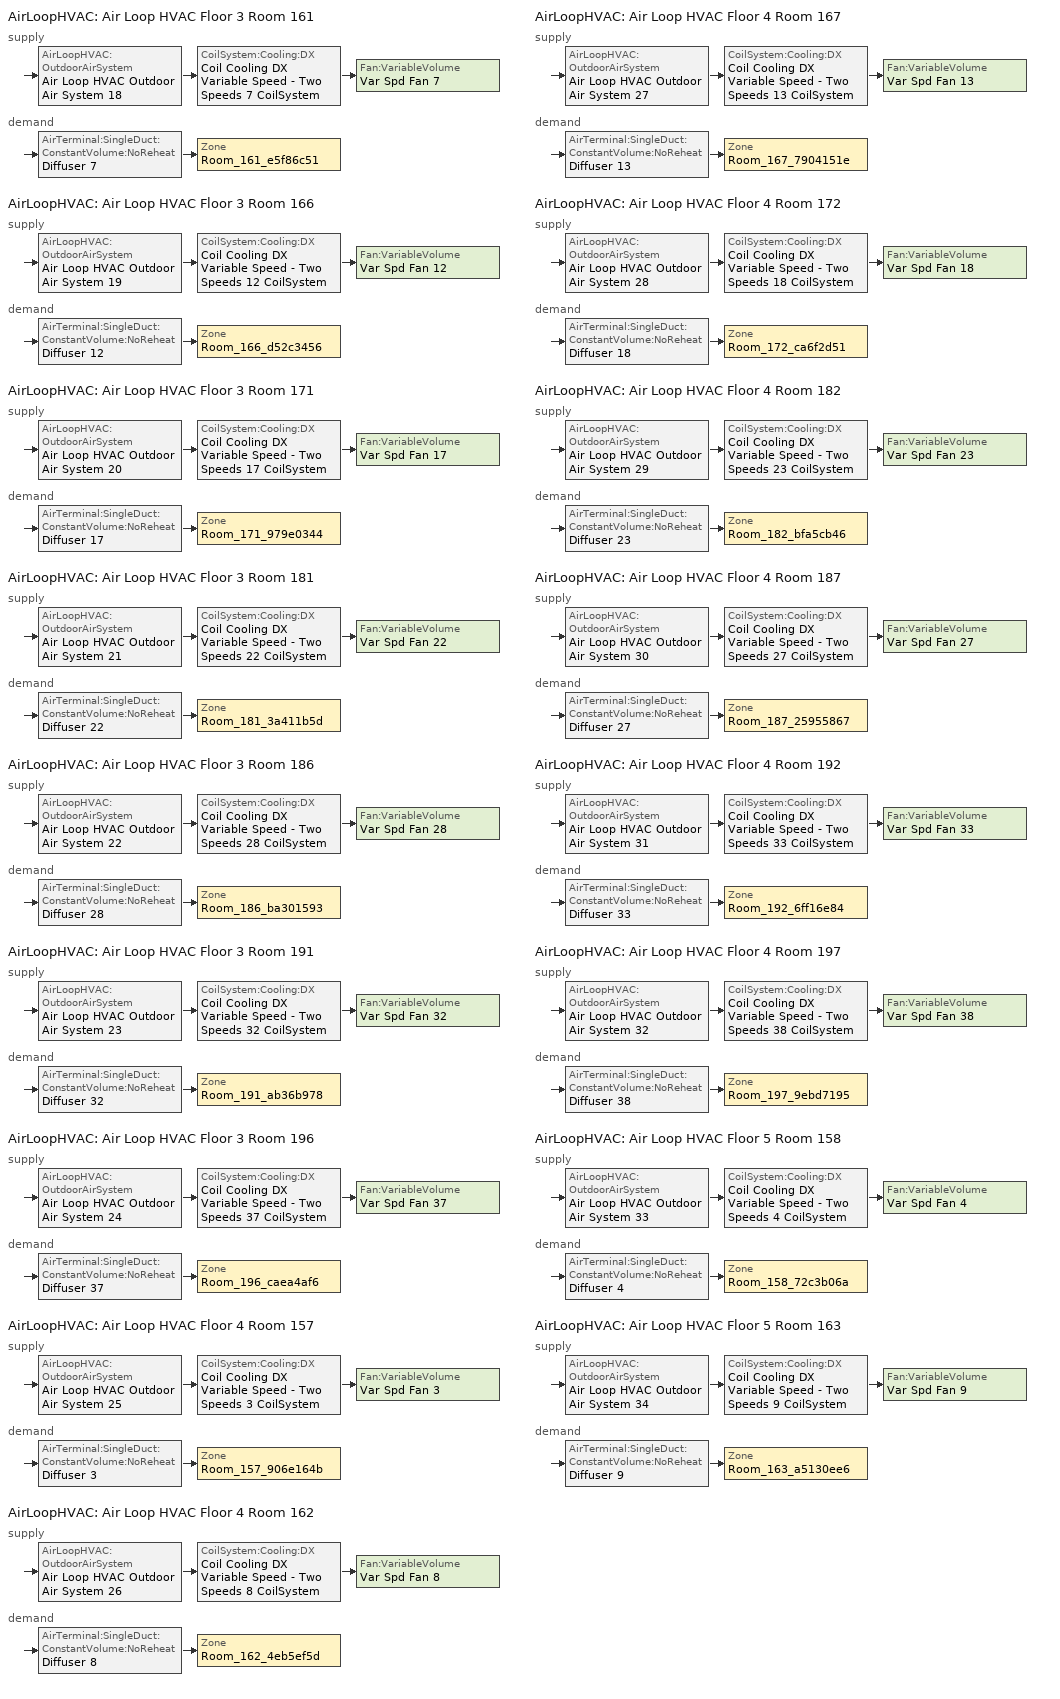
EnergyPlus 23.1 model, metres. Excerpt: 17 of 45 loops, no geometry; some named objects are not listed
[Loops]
AirLoopHVAC 'Air Loop HVAC Floor 3 Room 161'
 supply: AirLoopHVAC:OutdoorAirSystem 'Air Loop HVAC Outdoor Air System 18' > CoilSystem:Cooling:DX 'Coil Cooling DX Variable Speed - Two Speeds 7 CoilSystem' > Fan:VariableVolume 'Var Spd Fan 7'
 demand: AirTerminal:SingleDuct:ConstantVolume:NoReheat 'Diffuser 7' > Zone 'Room_161_e5f86c51'
AirLoopHVAC 'Air Loop HVAC Floor 3 Room 166'
 supply: AirLoopHVAC:OutdoorAirSystem 'Air Loop HVAC Outdoor Air System 19' > CoilSystem:Cooling:DX 'Coil Cooling DX Variable Speed - Two Speeds 12 CoilSystem' > Fan:VariableVolume 'Var Spd Fan 12'
 demand: AirTerminal:SingleDuct:ConstantVolume:NoReheat 'Diffuser 12' > Zone 'Room_166_d52c3456'
AirLoopHVAC 'Air Loop HVAC Floor 3 Room 171'
 supply: AirLoopHVAC:OutdoorAirSystem 'Air Loop HVAC Outdoor Air System 20' > CoilSystem:Cooling:DX 'Coil Cooling DX Variable Speed - Two Speeds 17 CoilSystem' > Fan:VariableVolume 'Var Spd Fan 17'
 demand: AirTerminal:SingleDuct:ConstantVolume:NoReheat 'Diffuser 17' > Zone 'Room_171_979e0344'
AirLoopHVAC 'Air Loop HVAC Floor 3 Room 181'
 supply: AirLoopHVAC:OutdoorAirSystem 'Air Loop HVAC Outdoor Air System 21' > CoilSystem:Cooling:DX 'Coil Cooling DX Variable Speed - Two Speeds 22 CoilSystem' > Fan:VariableVolume 'Var Spd Fan 22'
 demand: AirTerminal:SingleDuct:ConstantVolume:NoReheat 'Diffuser 22' > Zone 'Room_181_3a411b5d'
AirLoopHVAC 'Air Loop HVAC Floor 3 Room 186'
 supply: AirLoopHVAC:OutdoorAirSystem 'Air Loop HVAC Outdoor Air System 22' > CoilSystem:Cooling:DX 'Coil Cooling DX Variable Speed - Two Speeds 28 CoilSystem' > Fan:VariableVolume 'Var Spd Fan 28'
 demand: AirTerminal:SingleDuct:ConstantVolume:NoReheat 'Diffuser 28' > Zone 'Room_186_ba301593'
AirLoopHVAC 'Air Loop HVAC Floor 3 Room 191'
 supply: AirLoopHVAC:OutdoorAirSystem 'Air Loop HVAC Outdoor Air System 23' > CoilSystem:Cooling:DX 'Coil Cooling DX Variable Speed - Two Speeds 32 CoilSystem' > Fan:VariableVolume 'Var Spd Fan 32'
 demand: AirTerminal:SingleDuct:ConstantVolume:NoReheat 'Diffuser 32' > Zone 'Room_191_ab36b978'
AirLoopHVAC 'Air Loop HVAC Floor 3 Room 196'
 supply: AirLoopHVAC:OutdoorAirSystem 'Air Loop HVAC Outdoor Air System 24' > CoilSystem:Cooling:DX 'Coil Cooling DX Variable Speed - Two Speeds 37 CoilSystem' > Fan:VariableVolume 'Var Spd Fan 37'
 demand: AirTerminal:SingleDuct:ConstantVolume:NoReheat 'Diffuser 37' > Zone 'Room_196_caea4af6'
AirLoopHVAC 'Air Loop HVAC Floor 4 Room 157'
 supply: AirLoopHVAC:OutdoorAirSystem 'Air Loop HVAC Outdoor Air System 25' > CoilSystem:Cooling:DX 'Coil Cooling DX Variable Speed - Two Speeds 3 CoilSystem' > Fan:VariableVolume 'Var Spd Fan 3'
 demand: AirTerminal:SingleDuct:ConstantVolume:NoReheat 'Diffuser 3' > Zone 'Room_157_906e164b'
AirLoopHVAC 'Air Loop HVAC Floor 4 Room 162'
 supply: AirLoopHVAC:OutdoorAirSystem 'Air Loop HVAC Outdoor Air System 26' > CoilSystem:Cooling:DX 'Coil Cooling DX Variable Speed - Two Speeds 8 CoilSystem' > Fan:VariableVolume 'Var Spd Fan 8'
 demand: AirTerminal:SingleDuct:ConstantVolume:NoReheat 'Diffuser 8' > Zone 'Room_162_4eb5ef5d'
AirLoopHVAC 'Air Loop HVAC Floor 4 Room 167'
 supply: AirLoopHVAC:OutdoorAirSystem 'Air Loop HVAC Outdoor Air System 27' > CoilSystem:Cooling:DX 'Coil Cooling DX Variable Speed - Two Speeds 13 CoilSystem' > Fan:VariableVolume 'Var Spd Fan 13'
 demand: AirTerminal:SingleDuct:ConstantVolume:NoReheat 'Diffuser 13' > Zone 'Room_167_7904151e'
AirLoopHVAC 'Air Loop HVAC Floor 4 Room 172'
 supply: AirLoopHVAC:OutdoorAirSystem 'Air Loop HVAC Outdoor Air System 28' > CoilSystem:Cooling:DX 'Coil Cooling DX Variable Speed - Two Speeds 18 CoilSystem' > Fan:VariableVolume 'Var Spd Fan 18'
 demand: AirTerminal:SingleDuct:ConstantVolume:NoReheat 'Diffuser 18' > Zone 'Room_172_ca6f2d51'
AirLoopHVAC 'Air Loop HVAC Floor 4 Room 182'
 supply: AirLoopHVAC:OutdoorAirSystem 'Air Loop HVAC Outdoor Air System 29' > CoilSystem:Cooling:DX 'Coil Cooling DX Variable Speed - Two Speeds 23 CoilSystem' > Fan:VariableVolume 'Var Spd Fan 23'
 demand: AirTerminal:SingleDuct:ConstantVolume:NoReheat 'Diffuser 23' > Zone 'Room_182_bfa5cb46'
AirLoopHVAC 'Air Loop HVAC Floor 4 Room 187'
 supply: AirLoopHVAC:OutdoorAirSystem 'Air Loop HVAC Outdoor Air System 30' > CoilSystem:Cooling:DX 'Coil Cooling DX Variable Speed - Two Speeds 27 CoilSystem' > Fan:VariableVolume 'Var Spd Fan 27'
 demand: AirTerminal:SingleDuct:ConstantVolume:NoReheat 'Diffuser 27' > Zone 'Room_187_25955867'
AirLoopHVAC 'Air Loop HVAC Floor 4 Room 192'
 supply: AirLoopHVAC:OutdoorAirSystem 'Air Loop HVAC Outdoor Air System 31' > CoilSystem:Cooling:DX 'Coil Cooling DX Variable Speed - Two Speeds 33 CoilSystem' > Fan:VariableVolume 'Var Spd Fan 33'
 demand: AirTerminal:SingleDuct:ConstantVolume:NoReheat 'Diffuser 33' > Zone 'Room_192_6ff16e84'
AirLoopHVAC 'Air Loop HVAC Floor 4 Room 197'
 supply: AirLoopHVAC:OutdoorAirSystem 'Air Loop HVAC Outdoor Air System 32' > CoilSystem:Cooling:DX 'Coil Cooling DX Variable Speed - Two Speeds 38 CoilSystem' > Fan:VariableVolume 'Var Spd Fan 38'
 demand: AirTerminal:SingleDuct:ConstantVolume:NoReheat 'Diffuser 38' > Zone 'Room_197_9ebd7195'
AirLoopHVAC 'Air Loop HVAC Floor 5 Room 158'
 supply: AirLoopHVAC:OutdoorAirSystem 'Air Loop HVAC Outdoor Air System 33' > CoilSystem:Cooling:DX 'Coil Cooling DX Variable Speed - Two Speeds 4 CoilSystem' > Fan:VariableVolume 'Var Spd Fan 4'
 demand: AirTerminal:SingleDuct:ConstantVolume:NoReheat 'Diffuser 4' > Zone 'Room_158_72c3b06a'
AirLoopHVAC 'Air Loop HVAC Floor 5 Room 163'
 supply: AirLoopHVAC:OutdoorAirSystem 'Air Loop HVAC Outdoor Air System 34' > CoilSystem:Cooling:DX 'Coil Cooling DX Variable Speed - Two Speeds 9 CoilSystem' > Fan:VariableVolume 'Var Spd Fan 9'
 demand: AirTerminal:SingleDuct:ConstantVolume:NoReheat 'Diffuser 9' > Zone 'Room_163_a5130ee6'
[ZoneControl:Thermostat] Temperature Difference Between Cutout And Setpoint {deltaC}=0
Name | Zone or ZoneList | Control Type Schedule | Control 1
Room_157_906e164b Thermostat | Room_157_906e164b | Room_157_906e164b Thermostat Schedule | LargeOffice Building_Setpoint 3
Room_158_72c3b06a Thermostat | Room_158_72c3b06a | Room_158_72c3b06a Thermostat Schedule | LargeOffice Building_Setpoint 4
Room_161_e5f86c51 Thermostat | Room_161_e5f86c51 | Room_161_e5f86c51 Thermostat Schedule | LargeOffice Building_Setpoint 7
Room_162_4eb5ef5d Thermostat | Room_162_4eb5ef5d | Room_162_4eb5ef5d Thermostat Schedule | LargeOffice Building_Setpoint 8
Room_163_a5130ee6 Thermostat | Room_163_a5130ee6 | Room_163_a5130ee6 Thermostat Schedule | LargeOffice Building_Setpoint 9
Room_166_d52c3456 Thermostat | Room_166_d52c3456 | Room_166_d52c3456 Thermostat Schedule | LargeOffice Building_Setpoint 12
Room_167_7904151e Thermostat | Room_167_7904151e | Room_167_7904151e Thermostat Schedule | LargeOffice Building_Setpoint 13
Room_171_979e0344 Thermostat | Room_171_979e0344 | Room_171_979e0344 Thermostat Schedule | LargeOffice Building_Setpoint 17
Room_172_ca6f2d51 Thermostat | Room_172_ca6f2d51 | Room_172_ca6f2d51 Thermostat Schedule | LargeOffice Building_Setpoint 18
Room_181_3a411b5d Thermostat | Room_181_3a411b5d | Room_181_3a411b5d Thermostat Schedule | LargeOffice Building_Setpoint 27
Room_182_bfa5cb46 Thermostat | Room_182_bfa5cb46 | Room_182_bfa5cb46 Thermostat Schedule | LargeOffice Building_Setpoint 28
Room_186_ba301593 Thermostat | Room_186_ba301593 | Room_186_ba301593 Thermostat Schedule | LargeOffice Building_Setpoint 32
Room_187_25955867 Thermostat | Room_187_25955867 | Room_187_25955867 Thermostat Schedule | LargeOffice Building_Setpoint 33
Room_191_ab36b978 Thermostat | Room_191_ab36b978 | Room_191_ab36b978 Thermostat Schedule | LargeOffice Building_Setpoint 37
Room_192_6ff16e84 Thermostat | Room_192_6ff16e84 | Room_192_6ff16e84 Thermostat Schedule | LargeOffice Building_Setpoint 38
Room_196_caea4af6 Thermostat | Room_196_caea4af6 | Room_196_caea4af6 Thermostat Schedule | LargeOffice Building_Setpoint 42
Room_197_9ebd7195 Thermostat | Room_197_9ebd7195 | Room_197_9ebd7195 Thermostat Schedule | LargeOffice Building_Setpoint 43
[ThermostatSetpoint:DualSetpoint] Heating Setpoint Temperature Schedule=NECB-G-Thermostat Setpoint-Heating; Cooling Setpoint Temperature Schedule=NECB-G-Thermostat Setpoint-Cooling
LargeOffice Building_Setpoint 3; LargeOffice Building_Setpoint 4; LargeOffice Building_Setpoint 7; LargeOffice Building_Setpoint 8; LargeOffice Building_Setpoint 9; LargeOffice Building_Setpoint 12; LargeOffice Building_Setpoint 13; LargeOffice Building_Setpoint 17; LargeOffice Building_Setpoint 18; LargeOffice Building_Setpoint 27; LargeOffice Building_Setpoint 28; LargeOffice Building_Setpoint 32; LargeOffice Building_Setpoint 33; LargeOffice Building_Setpoint 37; LargeOffice Building_Setpoint 38; LargeOffice Building_Setpoint 42; LargeOffice Building_Setpoint 43
[ZoneHVAC:Baseboard:Convective:Electric] Availability Schedule=Always On Discrete hvac_library; Heating Design Capacity {W}=Autosize; Efficiency=1
Elec Baseboard Floor 4 Room 157; Elec Baseboard Floor 5 Room 158; Elec Baseboard Floor 3 Room 161; Elec Baseboard Floor 4 Room 162; Elec Baseboard Floor 5 Room 163; Elec Baseboard Floor 3 Room 166; Elec Baseboard Floor 4 Room 167; Elec Baseboard Floor 3 Room 171; Elec Baseboard Floor 4 Room 172; Elec Baseboard Floor 3 Room 181; Elec Baseboard Floor 4 Room 182; Elec Baseboard Floor 3 Room 186; Elec Baseboard Floor 4 Room 187; Elec Baseboard Floor 3 Room 191; Elec Baseboard Floor 4 Room 192; Elec Baseboard Floor 3 Room 196; Elec Baseboard Floor 4 Room 197
[AirTerminal:SingleDuct:ConstantVolume:NoReheat] Availability Schedule=Always On Discrete hvac_library; Maximum Air Flow Rate {m3/s}=AutoSize
Diffuser 3; Diffuser 4; Diffuser 7; Diffuser 8; Diffuser 9; Diffuser 12; Diffuser 13; Diffuser 17; Diffuser 18; Diffuser 22; Diffuser 23; Diffuser 28; Diffuser 27; Diffuser 32; Diffuser 33; Diffuser 37; Diffuser 38
[Zone equipment]
Room_157_906e164b: Elec Baseboard Floor 4 Room 157, Diffuser 3
Room_158_72c3b06a: Elec Baseboard Floor 5 Room 158, Diffuser 4
Room_161_e5f86c51: Elec Baseboard Floor 3 Room 161, Diffuser 7
Room_162_4eb5ef5d: Elec Baseboard Floor 4 Room 162, Diffuser 8
Room_163_a5130ee6: Elec Baseboard Floor 5 Room 163, Diffuser 9
Room_166_d52c3456: Elec Baseboard Floor 3 Room 166, Diffuser 12
Room_167_7904151e: Elec Baseboard Floor 4 Room 167, Diffuser 13
Room_171_979e0344: Elec Baseboard Floor 3 Room 171, Diffuser 17
Room_172_ca6f2d51: Elec Baseboard Floor 4 Room 172, Diffuser 18
Room_181_3a411b5d: Elec Baseboard Floor 3 Room 181, Diffuser 22
Room_182_bfa5cb46: Elec Baseboard Floor 4 Room 182, Diffuser 23
Room_186_ba301593: Elec Baseboard Floor 3 Room 186, Diffuser 28
Room_187_25955867: Elec Baseboard Floor 4 Room 187, Diffuser 27
Room_191_ab36b978: Elec Baseboard Floor 3 Room 191, Diffuser 32
Room_192_6ff16e84: Elec Baseboard Floor 4 Room 192, Diffuser 33
Room_196_caea4af6: Elec Baseboard Floor 3 Room 196, Diffuser 37
Room_197_9ebd7195: Elec Baseboard Floor 4 Room 197, Diffuser 38
[Sizing:Zone] Zone Cooling Design Supply Air Temperature Input Method=SupplyAirTemperature; Zone Cooling Design Supply Air Temperature {C}=14; Zone Cooling Design Supply Air Temperature Difference {deltaC}=11.11; Zone Heating Design Supply Air Temperature Input Method=SupplyAirTemperature; Zone Heating Design Supply Air Temperature {C}=40; Zone Heating Design Supply Air Temperature Difference {deltaC}=11.11; Zone Cooling Design Supply Air Humidity Ratio {kgWater/kgDryAir}=0.0085; Zone Heating Design Supply Air Humidity Ratio {kgWater/kgDryAir}=0.008; Cooling Design Air Flow Method=DesignDay; Cooling Design Air Flow Rate {m3/s}=0; Cooling Minimum Air Flow per Zone Floor Area {m3/s-m2}=0.000762; Cooling Minimum Air Flow {m3/s}=0; Cooling Minimum Air Flow Fraction=0; Heating Design Air Flow Method=DesignDay; Heating Design Air Flow Rate {m3/s}=0; Heating Maximum Air Flow per Zone Floor Area {m3/s-m2}=0.002032; Heating Maximum Air Flow {m3/s}=0.141576; Heating Maximum Air Flow Fraction=0.3; Account for Dedicated Outdoor Air System=No; Zone Load Sizing Method=Sensible Load Only No Latent Load; Zone Latent Cooling Design Supply Air Humidity Ratio Input Method=HumidityRatioDifference; Zone Cooling Design Supply Air Humidity Ratio Difference {kgWater/kgDryAir}=0.005; Zone Latent Heating Design Supply Air Humidity Ratio Input Method=HumidityRatioDifference; Zone Humidification Design Supply Air Humidity Ratio Difference {kgWater/kgDryAir}=0.005
Name | Design Specification Outdoor Air Object
Room_157_906e164b | Room_157_906e164b DSOA Space List
Room_158_72c3b06a | Room_158_72c3b06a DSOA Space List
Room_161_e5f86c51 | Room_161_e5f86c51 DSOA Space List
Room_162_4eb5ef5d | Room_162_4eb5ef5d DSOA Space List
Room_163_a5130ee6 | Room_163_a5130ee6 DSOA Space List
Room_166_d52c3456 | Room_166_d52c3456 DSOA Space List
Room_167_7904151e | Room_167_7904151e DSOA Space List
Room_171_979e0344 | Room_171_979e0344 DSOA Space List
Room_172_ca6f2d51 | Room_172_ca6f2d51 DSOA Space List
Room_181_3a411b5d | Room_181_3a411b5d DSOA Space List
Room_182_bfa5cb46 | Room_182_bfa5cb46 DSOA Space List
Room_186_ba301593 | Room_186_ba301593 DSOA Space List
Room_187_25955867 | Room_187_25955867 DSOA Space List
Room_191_ab36b978 | Room_191_ab36b978 DSOA Space List
Room_192_6ff16e84 | Room_192_6ff16e84 DSOA Space List
Room_196_caea4af6 | Room_196_caea4af6 DSOA Space List
Room_197_9ebd7195 | Room_197_9ebd7195 DSOA Space List
[Controller:MechanicalVentilation] Availability Schedule=Always On Discrete 4; Demand Controlled Ventilation=No; System Outdoor Air Method=ZoneSum; Design Specification Outdoor Air Object Name 1=MidriseApartment Apartment Ventilation
Name | Zone or ZoneList Name 1
Controller Mechanical Ventilation 28 | Room_157_906e164b
Controller Mechanical Ventilation 36 | Room_158_72c3b06a
Controller Mechanical Ventilation 21 | Room_161_e5f86c51
Controller Mechanical Ventilation 29 | Room_162_4eb5ef5d
Controller Mechanical Ventilation 37 | Room_163_a5130ee6
Controller Mechanical Ventilation 22 | Room_166_d52c3456
Controller Mechanical Ventilation 30 | Room_167_7904151e
Controller Mechanical Ventilation 23 | Room_171_979e0344
Controller Mechanical Ventilation 31 | Room_172_ca6f2d51
Controller Mechanical Ventilation 24 | Room_181_3a411b5d
Controller Mechanical Ventilation 32 | Room_182_bfa5cb46
Controller Mechanical Ventilation 25 | Room_186_ba301593
Controller Mechanical Ventilation 33 | Room_187_25955867
Controller Mechanical Ventilation 26 | Room_191_ab36b978
Controller Mechanical Ventilation 34 | Room_192_6ff16e84
Controller Mechanical Ventilation 27 | Room_196_caea4af6
Controller Mechanical Ventilation 35 | Room_197_9ebd7195
[DesignSpecification:OutdoorAir]
MidriseApartment Apartment Ventilation: Outdoor Air Method=Sum; Outdoor Air Flow per Person {m3/s-person}=0.0169901; Outdoor Air Flow per Zone Floor Area {m3/s-m2}=0; Outdoor Air Flow per Zone {m3/s}=0; Outdoor Air Flow Air Changes per Hour {1/hr}=0
[DesignSpecification:OutdoorAir:SpaceList] Space Design Specification Outdoor Air Object Name 1=MidriseApartment Apartment Ventilation
Name | Space Name 1
Room_157_906e164b DSOA Space List | Room_157_906e164b_Space
Room_158_72c3b06a DSOA Space List | Room_158_72c3b06a_Space
Room_161_e5f86c51 DSOA Space List | Room_161_e5f86c51_Space
Room_162_4eb5ef5d DSOA Space List | Room_162_4eb5ef5d_Space
Room_163_a5130ee6 DSOA Space List | Room_163_a5130ee6_Space
Room_166_d52c3456 DSOA Space List | Room_166_d52c3456_Space
Room_167_7904151e DSOA Space List | Room_167_7904151e_Space
Room_171_979e0344 DSOA Space List | Room_171_979e0344_Space
Room_172_ca6f2d51 DSOA Space List | Room_172_ca6f2d51_Space
Room_181_3a411b5d DSOA Space List | Room_181_3a411b5d_Space
Room_182_bfa5cb46 DSOA Space List | Room_182_bfa5cb46_Space
Room_186_ba301593 DSOA Space List | Room_186_ba301593_Space
Room_187_25955867 DSOA Space List | Room_187_25955867_Space
Room_191_ab36b978 DSOA Space List | Room_191_ab36b978_Space
Room_192_6ff16e84 DSOA Space List | Room_192_6ff16e84_Space
Room_196_caea4af6 DSOA Space List | Room_196_caea4af6_Space
Room_197_9ebd7195 DSOA Space List | Room_197_9ebd7195_Space
[AirLoopHVAC] Design Supply Air Flow Rate {m3/s}=AutoSize; Design Return Air Flow Fraction of Supply Air Flow=1
Air Loop HVAC Floor 3 Room 161; Air Loop HVAC Floor 3 Room 166; Air Loop HVAC Floor 3 Room 171; Air Loop HVAC Floor 3 Room 181; Air Loop HVAC Floor 3 Room 186; Air Loop HVAC Floor 3 Room 191; Air Loop HVAC Floor 3 Room 196; Air Loop HVAC Floor 4 Room 157; Air Loop HVAC Floor 4 Room 162; Air Loop HVAC Floor 4 Room 167; Air Loop HVAC Floor 4 Room 172; Air Loop HVAC Floor 4 Room 182; Air Loop HVAC Floor 4 Room 187; Air Loop HVAC Floor 4 Room 192; Air Loop HVAC Floor 4 Room 197; Air Loop HVAC Floor 5 Room 158; Air Loop HVAC Floor 5 Room 163
[Sizing:System] Type of Load to Size On=Sensible; Design Outdoor Air Flow Rate {m3/s}=Autosize; Central Heating Maximum System Air Flow Ratio=0.3; Preheat Design Temperature {C}=7; Preheat Design Humidity Ratio {kgWater/kgDryAir}=0.008; Precool Design Temperature {C}=12.8; Precool Design Humidity Ratio {kgWater/kgDryAir}=0.008; Central Cooling Design Supply Air Temperature {C}=12.8; Central Heating Design Supply Air Temperature {C}=16.7; Type of Zone Sum to Use=NonCoincident; 100% Outdoor Air in Cooling=Yes; 100% Outdoor Air in Heating=Yes; Central Cooling Design Supply Air Humidity Ratio {kgWater/kgDryAir}=0.0085; Central Heating Design Supply Air Humidity Ratio {kgWater/kgDryAir}=0.008; Cooling Supply Air Flow Rate Method=DesignDay; Cooling Supply Air Flow Rate {m3/s}=0; Cooling Supply Air Flow Rate Per Floor Area {m3/s-m2}=0.00996765; Cooling Fraction of Autosized Cooling Supply Air Flow Rate=1; Cooling Supply Air Flow Rate Per Unit Cooling Capacity {m3/s-W}=3.94755e-05; Heating Supply Air Flow Rate Method=DesignDay; Heating Supply Air Flow Rate {m3/s}=0; Heating Supply Air Flow Rate Per Floor Area {m3/s-m2}=0.00996765; Heating Fraction of Autosized Heating Supply Air Flow Rate=1; Heating Fraction of Autosized Cooling Supply Air Flow Rate=1; Heating Supply Air Flow Rate Per Unit Heating Capacity {m3/s-W}=3.15882e-05; System Outdoor Air Method=ZoneSum; Zone Maximum Outdoor Air Fraction=1; Cooling Design Capacity Method=CoolingDesignCapacity; Cooling Design Capacity {W}=Autosize; Cooling Design Capacity Per Floor Area {W/m2}=234.7; Fraction of Autosized Cooling Design Capacity=1; Heating Design Capacity Method=HeatingDesignCapacity; Heating Design Capacity {W}=Autosize; Heating Design Capacity Per Floor Area {W/m2}=157; Fraction of Autosized Heating Design Capacity=1; Central Cooling Capacity Control Method=OnOff; Occupant Diversity=Autosize
Air Loop HVAC Floor 3 Room 161; Air Loop HVAC Floor 3 Room 166; Air Loop HVAC Floor 3 Room 171; Air Loop HVAC Floor 3 Room 181; Air Loop HVAC Floor 3 Room 186; Air Loop HVAC Floor 3 Room 191; Air Loop HVAC Floor 3 Room 196; Air Loop HVAC Floor 4 Room 157; Air Loop HVAC Floor 4 Room 162; Air Loop HVAC Floor 4 Room 167; Air Loop HVAC Floor 4 Room 172; Air Loop HVAC Floor 4 Room 182; Air Loop HVAC Floor 4 Room 187; Air Loop HVAC Floor 4 Room 192; Air Loop HVAC Floor 4 Room 197; Air Loop HVAC Floor 5 Room 158; Air Loop HVAC Floor 5 Room 163
[Controller:OutdoorAir] Minimum Outdoor Air Flow Rate {m3/s}=0; Maximum Outdoor Air Flow Rate {m3/s}=Autosize; Economizer Control Type=NoEconomizer; Economizer Control Action Type=ModulateFlow; Economizer Maximum Limit Dry-Bulb Temperature {C}=28; Economizer Maximum Limit Enthalpy {J/kg}=64000; Economizer Minimum Limit Dry-Bulb Temperature {C}=-100; Lockout Type=NoLockout; Minimum Limit Type=FixedMinimum; High Humidity Control=No; Control High Indoor Humidity Based on Outdoor Humidity Ratio=Yes; Heat Recovery Bypass Control Type=BypassWhenWithinEconomizerLimits
Name | Minimum Outdoor Air Schedule | Mechanical Ventilation Controller
Controller Outdoor Air 19 | VAV with Reheat Occ Sch 14 | Controller Mechanical Ventilation 21
Controller Outdoor Air 20 | VAV with Reheat Occ Sch 15 | Controller Mechanical Ventilation 22
Controller Outdoor Air 21 | VAV with Reheat Occ Sch 16 | Controller Mechanical Ventilation 23
Controller Outdoor Air 22 | VAV with Reheat Occ Sch 17 | Controller Mechanical Ventilation 24
Controller Outdoor Air 23 | VAV with Reheat Occ Sch 18 | Controller Mechanical Ventilation 25
Controller Outdoor Air 24 | VAV with Reheat Occ Sch 19 | Controller Mechanical Ventilation 26
Controller Outdoor Air 25 | VAV with Reheat Occ Sch 20 | Controller Mechanical Ventilation 27
Controller Outdoor Air 26 | VAV with Reheat Occ Sch 21 | Controller Mechanical Ventilation 28
Controller Outdoor Air 27 | VAV with Reheat Occ Sch 22 | Controller Mechanical Ventilation 29
Controller Outdoor Air 28 | VAV with Reheat Occ Sch 23 | Controller Mechanical Ventilation 30
Controller Outdoor Air 29 | VAV with Reheat Occ Sch 24 | Controller Mechanical Ventilation 31
Controller Outdoor Air 30 | VAV with Reheat Occ Sch 25 | Controller Mechanical Ventilation 32
Controller Outdoor Air 31 | VAV with Reheat Occ Sch 26 | Controller Mechanical Ventilation 33
Controller Outdoor Air 32 | VAV with Reheat Occ Sch 27 | Controller Mechanical Ventilation 34
Controller Outdoor Air 33 | VAV with Reheat Occ Sch 28 | Controller Mechanical Ventilation 35
Controller Outdoor Air 34 | VAV with Reheat Occ Sch 29 | Controller Mechanical Ventilation 36
Controller Outdoor Air 35 | VAV with Reheat Occ Sch 30 | Controller Mechanical Ventilation 37
[SetpointManager:MixedAir] Control Variable=Temperature
Node 540 OS Default SPM; Node 107 OS Default SPM; Node 543 OS Default SPM; Node 234 OS Default SPM; Node 546 OS Default SPM; Node 274 OS Default SPM; Node 549 OS Default SPM; Node 314 OS Default SPM; Node 552 OS Default SPM; Node 362 OS Default SPM; Node 555 OS Default SPM; Node 394 OS Default SPM; Node 558 OS Default SPM; Node 434 OS Default SPM; Node 561 OS Default SPM; Node 75 OS Default SPM; Node 564 OS Default SPM; Node 115 OS Default SPM; Node 567 OS Default SPM; Node 242 OS Default SPM; Node 570 OS Default SPM; Node 282 OS Default SPM; Node 573 OS Default SPM; Node 322 OS Default SPM; Node 576 OS Default SPM; Node 354 OS Default SPM; Node 579 OS Default SPM; Node 402 OS Default SPM; Node 582 OS Default SPM; Node 442 OS Default SPM; Node 585 OS Default SPM; Node 83 OS Default SPM; Node 588 OS Default SPM; Node 123 OS Default SPM
[CoilSystem:Cooling:DX]
Name | Cooling Coil
Coil Cooling DX Variable Speed - Two Speeds 7 CoilSystem | Coil Cooling DX Variable Speed - Two Speeds 7
Coil Cooling DX Variable Speed - Two Speeds 12 CoilSystem | Coil Cooling DX Variable Speed - Two Speeds 12
Coil Cooling DX Variable Speed - Two Speeds 17 CoilSystem | Coil Cooling DX Variable Speed - Two Speeds 17
Coil Cooling DX Variable Speed - Two Speeds 22 CoilSystem | Coil Cooling DX Variable Speed - Two Speeds 22
Coil Cooling DX Variable Speed - Two Speeds 28 CoilSystem | Coil Cooling DX Variable Speed - Two Speeds 28
Coil Cooling DX Variable Speed - Two Speeds 32 CoilSystem | Coil Cooling DX Variable Speed - Two Speeds 32
Coil Cooling DX Variable Speed - Two Speeds 37 CoilSystem | Coil Cooling DX Variable Speed - Two Speeds 37
Coil Cooling DX Variable Speed - Two Speeds 3 CoilSystem | Coil Cooling DX Variable Speed - Two Speeds 3
Coil Cooling DX Variable Speed - Two Speeds 8 CoilSystem | Coil Cooling DX Variable Speed - Two Speeds 8
Coil Cooling DX Variable Speed - Two Speeds 13 CoilSystem | Coil Cooling DX Variable Speed - Two Speeds 13
Coil Cooling DX Variable Speed - Two Speeds 18 CoilSystem | Coil Cooling DX Variable Speed - Two Speeds 18
Coil Cooling DX Variable Speed - Two Speeds 23 CoilSystem | Coil Cooling DX Variable Speed - Two Speeds 23
Coil Cooling DX Variable Speed - Two Speeds 27 CoilSystem | Coil Cooling DX Variable Speed - Two Speeds 27
Coil Cooling DX Variable Speed - Two Speeds 33 CoilSystem | Coil Cooling DX Variable Speed - Two Speeds 33
Coil Cooling DX Variable Speed - Two Speeds 38 CoilSystem | Coil Cooling DX Variable Speed - Two Speeds 38
Coil Cooling DX Variable Speed - Two Speeds 4 CoilSystem | Coil Cooling DX Variable Speed - Two Speeds 4
Coil Cooling DX Variable Speed - Two Speeds 9 CoilSystem | Coil Cooling DX Variable Speed - Two Speeds 9
[Coil:Cooling:DX:VariableSpeed] Number of Speeds=2; Nominal Speed Level=2; Gross Rated Total Cooling Capacity At Selected Nominal Speed Level {W}=AutoSize; Rated Air Flow Rate At Selected Nominal Speed Level {m3/s}=AutoSize; Nominal Time for Condensate to Begin Leaving the Coil {s}=0; Initial Moisture Evaporation Rate Divided by Steady-State AC Latent Capacity=0; Energy Part Load Fraction Curve=Coil Cooling DX Variable Speed - Two Speeds EIRfPLR; Condenser Type=AirCooled; Evaporative Condenser Pump Rated Power Consumption {W}=0; Crankcase Heater Capacity {W}=0; Maximum Outdoor Dry-Bulb Temperature for Crankcase Heater Operation {C}=10; Minimum Outdoor Dry-Bulb Temperature for Compressor Operation {C}=-25; Basin Heater Capacity {W/K}=0; Basin Heater Setpoint Temperature {C}=2; Speed Reference Unit Gross Rated Total Cooling Capacity 1 {W}=8914.19; Speed Reference Unit Gross Rated Sensible Heat Ratio 1=0.79; Speed Reference Unit Gross Rated Cooling COP 1 {W/W}=3.98049; Speed Reference Unit Rated Air Flow Rate 1 {m3/s}=0.944; Speed Total Cooling Capacity Function of Temperature Curve Name 1=Coil Cooling DX Variable Speed - Two Speeds Half Speed capFT; Speed Total Cooling Capacity Function of Air Flow Fraction Curve Name 1=Coil Cooling DX Variable Speed - Two Speeds Half Speed capFlow; Speed Energy Input Ratio Function of Temperature Curve Name 1=Coil Cooling DX Variable Speed - Two Speeds Half Speed EIRFT; Speed Energy Input Ratio Function of Air Flow Fraction Curve Name 1=Coil Cooling DX Variable Speed - Two Speeds Half Speed EIRFlow; Speed Reference Unit Gross Rated Total Cooling Capacity 2 {W}=16456.9; Speed Reference Unit Gross Rated Sensible Heat Ratio 2=0.73; Speed Reference Unit Gross Rated Cooling COP 2 {W/W}=4.08; Speed Reference Unit Rated Air Flow Rate 2 {m3/s}=1.888; Speed Total Cooling Capacity Function of Temperature Curve Name 2=Coil Cooling DX Variable Speed - Two Speeds Full Speed capFT; Speed Total Cooling Capacity Function of Air Flow Fraction Curve Name 2=Coil Cooling DX Variable Speed - Two Speeds Full Speed capFlow; Speed Energy Input Ratio Function of Temperature Curve Name 2=Coil Cooling DX Variable Speed - Two Speeds Full Speed EIRFT; Speed Energy Input Ratio Function of Air Flow Fraction Curve Name 2=Coil Cooling DX Variable Speed - Two Speeds Full Speed EIRFlow
Coil Cooling DX Variable Speed - Two Speeds 7; Coil Cooling DX Variable Speed - Two Speeds 12; Coil Cooling DX Variable Speed - Two Speeds 17; Coil Cooling DX Variable Speed - Two Speeds 22; Coil Cooling DX Variable Speed - Two Speeds 28; Coil Cooling DX Variable Speed - Two Speeds 32; Coil Cooling DX Variable Speed - Two Speeds 37; Coil Cooling DX Variable Speed - Two Speeds 3; Coil Cooling DX Variable Speed - Two Speeds 8; Coil Cooling DX Variable Speed - Two Speeds 13; Coil Cooling DX Variable Speed - Two Speeds 18; Coil Cooling DX Variable Speed - Two Speeds 23; Coil Cooling DX Variable Speed - Two Speeds 27; Coil Cooling DX Variable Speed - Two Speeds 33; Coil Cooling DX Variable Speed - Two Speeds 38; Coil Cooling DX Variable Speed - Two Speeds 4; Coil Cooling DX Variable Speed - Two Speeds 9
[Fan:VariableVolume] Fan Total Efficiency=0.6045; Pressure Rise {Pa}=1; Maximum Flow Rate {m3/s}=AutoSize; Fan Power Minimum Flow Rate Input Method=FixedFlowRate; Fan Power Minimum Flow Fraction=0; Fan Power Minimum Air Flow Rate {m3/s}=0; Motor Efficiency=0.93; Motor In Airstream Fraction=1; Fan Power Coefficient 1=0.0407599; Fan Power Coefficient 2=0.088045; Fan Power Coefficient 3=-0.0729261; Fan Power Coefficient 4=0.94374; Fan Power Coefficient 5=0
Name | Availability Schedule
Var Spd Fan 7 | Always On Discrete 7
Var Spd Fan 12 | Always On Discrete 12
Var Spd Fan 17 | Always On Discrete 17
Var Spd Fan 22 | Always On Discrete 22
Var Spd Fan 28 | Always On Discrete 28
Var Spd Fan 32 | Always On Discrete 32
Var Spd Fan 37 | Always On Discrete 37
Var Spd Fan 3 | Always On Discrete 3
Var Spd Fan 8 | Always On Discrete 8
Var Spd Fan 13 | Always On Discrete 13
Var Spd Fan 18 | Always On Discrete 18
Var Spd Fan 23 | Always On Discrete 23
Var Spd Fan 27 | Always On Discrete 27
Var Spd Fan 33 | Always On Discrete 33
Var Spd Fan 38 | Always On Discrete 38
Var Spd Fan 4 | Always On Discrete 4
Var Spd Fan 9 | Always On Discrete 9
[SetpointManager:SingleZone:Cooling] Control Variable=Temperature; Minimum Supply Air Temperature {C}=-99; Maximum Supply Air Temperature {C}=99; Control Zone=Room_155_0ae0dd08
Setpoint Manager Single Zone Cooling 7; Setpoint Manager Single Zone Cooling 12; Setpoint Manager Single Zone Cooling 17; Setpoint Manager Single Zone Cooling 22; Setpoint Manager Single Zone Cooling 28; Setpoint Manager Single Zone Cooling 32; Setpoint Manager Single Zone Cooling 37; Setpoint Manager Single Zone Cooling 3; Setpoint Manager Single Zone Cooling 8; Setpoint Manager Single Zone Cooling 13; Setpoint Manager Single Zone Cooling 18; Setpoint Manager Single Zone Cooling 23; Setpoint Manager Single Zone Cooling 27; Setpoint Manager Single Zone Cooling 33; Setpoint Manager Single Zone Cooling 38; Setpoint Manager Single Zone Cooling 4; Setpoint Manager Single Zone Cooling 9
[Schedule:Day:Interval]
NECB-G-Thermostat Setpoint-Heating Default 2: No, 01:00, 18, 07:00, 18, 09:00, 21, 17:00, 21, 22:00, 21, 24:00, 18
NECB-G-Thermostat Setpoint-Heating Default: No, 01:00, 19, 07:00, 19, 09:00, 21, 17:00, 20, 22:00, 21, 24:00, 19
NECB-G-Thermostat Setpoint-Cooling Default: No, 08:00, 26, 17:00, 25, 24:00, 24
VAV with Reheat Occ Sch Default 14; VAV with Reheat Occ Sch Default 15; VAV with Reheat Occ Sch Default 16; VAV with Reheat Occ Sch Default 17; VAV with Reheat Occ Sch Default 18; VAV with Reheat Occ Sch Default 19; VAV with Reheat Occ Sch Default 20; VAV with Reheat Occ Sch Default 21; VAV with Reheat Occ Sch Default 22; VAV with Reheat Occ Sch Default 23; VAV with Reheat Occ Sch Default 24; VAV with Reheat Occ Sch Default 25; VAV with Reheat Occ Sch Default 26; VAV with Reheat Occ Sch Default 27; VAV with Reheat Occ Sch Default 28; VAV with Reheat Occ Sch Default 29; VAV with Reheat Occ Sch Default 30; VAV with Reheat Occ Sch Summer Design Day 14; VAV with Reheat Occ Sch Summer Design Day 15; VAV with Reheat Occ Sch Summer Design Day 16; VAV with Reheat Occ Sch Summer Design Day 17; VAV with Reheat Occ Sch Summer Design Day 18; VAV with Reheat Occ Sch Summer Design Day 19; VAV with Reheat Occ Sch Summer Design Day 20; VAV with Reheat Occ Sch Summer Design Day 21; VAV with Reheat Occ Sch Summer Design Day 22; VAV with Reheat Occ Sch Summer Design Day 23; VAV with Reheat Occ Sch Summer Design Day 24; VAV with Reheat Occ Sch Summer Design Day 25; VAV with Reheat Occ Sch Summer Design Day 26; VAV with Reheat Occ Sch Summer Design Day 27; VAV with Reheat Occ Sch Summer Design Day 28; VAV with Reheat Occ Sch Summer Design Day 29; VAV with Reheat Occ Sch Summer Design Day 30; VAV with Reheat Occ Sch Winter Design Day 14; VAV with Reheat Occ Sch Winter Design Day 15; VAV with Reheat Occ Sch Winter Design Day 16; VAV with Reheat Occ Sch Winter Design Day 17; VAV with Reheat Occ Sch Winter Design Day 18; VAV with Reheat Occ Sch Winter Design Day 19; VAV with Reheat Occ Sch Winter Design Day 20; VAV with Reheat Occ Sch Winter Design Day 21; VAV with Reheat Occ Sch Winter Design Day 22; VAV with Reheat Occ Sch Winter Design Day 23; VAV with Reheat Occ Sch Winter Design Day 24; VAV with Reheat Occ Sch Winter Design Day 25; VAV with Reheat Occ Sch Winter Design Day 26; VAV with Reheat Occ Sch Winter Design Day 27; VAV with Reheat Occ Sch Winter Design Day 28; VAV with Reheat Occ Sch Winter Design Day 29; VAV with Reheat Occ Sch Winter Design Day 30: No, 24:00, 1
VAV with Reheat Occ Sch Friday 14; VAV with Reheat Occ Sch Friday 15; VAV with Reheat Occ Sch Friday 16; VAV with Reheat Occ Sch Friday 17; VAV with Reheat Occ Sch Friday 18; VAV with Reheat Occ Sch Friday 19; VAV with Reheat Occ Sch Friday 20; VAV with Reheat Occ Sch Friday 21; VAV with Reheat Occ Sch Friday 22; VAV with Reheat Occ Sch Friday 23; VAV with Reheat Occ Sch Friday 24; VAV with Reheat Occ Sch Friday 25; VAV with Reheat Occ Sch Friday 26; VAV with Reheat Occ Sch Friday 27; VAV with Reheat Occ Sch Friday 28; VAV with Reheat Occ Sch Friday 29; VAV with Reheat Occ Sch Friday 30; VAV with Reheat Occ Sch Monday 14; VAV with Reheat Occ Sch Monday 15; VAV with Reheat Occ Sch Monday 16; VAV with Reheat Occ Sch Monday 17; VAV with Reheat Occ Sch Monday 18; VAV with Reheat Occ Sch Monday 19; VAV with Reheat Occ Sch Monday 20; VAV with Reheat Occ Sch Monday 21; VAV with Reheat Occ Sch Monday 22; VAV with Reheat Occ Sch Monday 23; VAV with Reheat Occ Sch Monday 24; VAV with Reheat Occ Sch Monday 25; VAV with Reheat Occ Sch Monday 26; VAV with Reheat Occ Sch Monday 27; VAV with Reheat Occ Sch Monday 28; VAV with Reheat Occ Sch Monday 29; VAV with Reheat Occ Sch Monday 30; VAV with Reheat Occ Sch Thursday 14; VAV with Reheat Occ Sch Thursday 15; VAV with Reheat Occ Sch Thursday 16; VAV with Reheat Occ Sch Thursday 17; VAV with Reheat Occ Sch Thursday 18; VAV with Reheat Occ Sch Thursday 19; VAV with Reheat Occ Sch Thursday 20; VAV with Reheat Occ Sch Thursday 21; VAV with Reheat Occ Sch Thursday 22; VAV with Reheat Occ Sch Thursday 23; VAV with Reheat Occ Sch Thursday 24; VAV with Reheat Occ Sch Thursday 25; VAV with Reheat Occ Sch Thursday 26; VAV with Reheat Occ Sch Thursday 27; VAV with Reheat Occ Sch Thursday 28; VAV with Reheat Occ Sch Thursday 29; VAV with Reheat Occ Sch Thursday 30; VAV with Reheat Occ Sch Tuesday 14; VAV with Reheat Occ Sch Tuesday 15; VAV with Reheat Occ Sch Tuesday 16; VAV with Reheat Occ Sch Tuesday 17; VAV with Reheat Occ Sch Tuesday 18; VAV with Reheat Occ Sch Tuesday 19; VAV with Reheat Occ Sch Tuesday 20; VAV with Reheat Occ Sch Tuesday 21; VAV with Reheat Occ Sch Tuesday 22; VAV with Reheat Occ Sch Tuesday 23; VAV with Reheat Occ Sch Tuesday 24; VAV with Reheat Occ Sch Tuesday 25; VAV with Reheat Occ Sch Tuesday 26; VAV with Reheat Occ Sch Tuesday 27; VAV with Reheat Occ Sch Tuesday 28; VAV with Reheat Occ Sch Tuesday 29; VAV with Reheat Occ Sch Tuesday 30; VAV with Reheat Occ Sch Wednesday 14; VAV with Reheat Occ Sch Wednesday 15; VAV with Reheat Occ Sch Wednesday 16; VAV with Reheat Occ Sch Wednesday 17; VAV with Reheat Occ Sch Wednesday 18; VAV with Reheat Occ Sch Wednesday 19; VAV with Reheat Occ Sch Wednesday 20; VAV with Reheat Occ Sch Wednesday 21; VAV with Reheat Occ Sch Wednesday 22; VAV with Reheat Occ Sch Wednesday 23; VAV with Reheat Occ Sch Wednesday 24; VAV with Reheat Occ Sch Wednesday 25; VAV with Reheat Occ Sch Wednesday 26; VAV with Reheat Occ Sch Wednesday 27; VAV with Reheat Occ Sch Wednesday 28; VAV with Reheat Occ Sch Wednesday 29; VAV with Reheat Occ Sch Wednesday 30: No, 08:00, 0, 19:00, 1, 24:00, 0
VAV with Reheat Occ Sch Saturday 14; VAV with Reheat Occ Sch Saturday 15; VAV with Reheat Occ Sch Saturday 16; VAV with Reheat Occ Sch Saturday 17; VAV with Reheat Occ Sch Saturday 18; VAV with Reheat Occ Sch Saturday 19; VAV with Reheat Occ Sch Saturday 20; VAV with Reheat Occ Sch Saturday 21; VAV with Reheat Occ Sch Saturday 22; VAV with Reheat Occ Sch Saturday 23; VAV with Reheat Occ Sch Saturday 24; VAV with Reheat Occ Sch Saturday 25; VAV with Reheat Occ Sch Saturday 26; VAV with Reheat Occ Sch Saturday 27; VAV with Reheat Occ Sch Saturday 28; VAV with Reheat Occ Sch Saturday 29; VAV with Reheat Occ Sch Saturday 30; VAV with Reheat Occ Sch Sunday 14; VAV with Reheat Occ Sch Sunday 15; VAV with Reheat Occ Sch Sunday 16; VAV with Reheat Occ Sch Sunday 17; VAV with Reheat Occ Sch Sunday 18; VAV with Reheat Occ Sch Sunday 19; VAV with Reheat Occ Sch Sunday 20; VAV with Reheat Occ Sch Sunday 21; VAV with Reheat Occ Sch Sunday 22; VAV with Reheat Occ Sch Sunday 23; VAV with Reheat Occ Sch Sunday 24; VAV with Reheat Occ Sch Sunday 25; VAV with Reheat Occ Sch Sunday 26; VAV with Reheat Occ Sch Sunday 27; VAV with Reheat Occ Sch Sunday 28; VAV with Reheat Occ Sch Sunday 29; VAV with Reheat Occ Sch Sunday 30: No, 24:00, 0
[Schedule:Week:Daily]
NECB-G-Thermostat Setpoint-Heating Week Rule - Jan1-Dec31: NECB-G-Thermostat Setpoint-Heating Default 2, NECB-G-Thermostat Setpoint-Heating Default, NECB-G-Thermostat Setpoint-Heating Default, NECB-G-Thermostat Setpoint-Heating Default, NECB-G-Thermostat Setpoint-Heating Default, NECB-G-Thermostat Setpoint-Heating Default, NECB-G-Thermostat Setpoint-Heating Default 2, NECB-G-Thermostat Setpoint-Heating Default, NECB-G-Thermostat Setpoint-Heating Default, NECB-G-Thermostat Setpoint-Heating Default, NECB-G-Thermostat Setpoint-Heating Default, NECB-G-Thermostat Setpoint-Heating Default
NECB-G-Thermostat Setpoint-Cooling Week Rule - Jan1-Dec31: NECB-G-Thermostat Setpoint-Cooling Default, NECB-G-Thermostat Setpoint-Cooling Default, NECB-G-Thermostat Setpoint-Cooling Default, NECB-G-Thermostat Setpoint-Cooling Default, NECB-G-Thermostat Setpoint-Cooling Default, NECB-G-Thermostat Setpoint-Cooling Default, NECB-G-Thermostat Setpoint-Cooling Default, NECB-G-Thermostat Setpoint-Cooling Default, NECB-G-Thermostat Setpoint-Cooling Default, NECB-G-Thermostat Setpoint-Cooling Default, NECB-G-Thermostat Setpoint-Cooling Default, NECB-G-Thermostat Setpoint-Cooling Default
VAV with Reheat Occ Sch 14 Week Rule - Jan1-Dec31: VAV with Reheat Occ Sch Sunday 14, VAV with Reheat Occ Sch Monday 14, VAV with Reheat Occ Sch Tuesday 14, VAV with Reheat Occ Sch Wednesday 14, VAV with Reheat Occ Sch Thursday 14, VAV with Reheat Occ Sch Friday 14, VAV with Reheat Occ Sch Saturday 14, VAV with Reheat Occ Sch Default 14, VAV with Reheat Occ Sch Summer Design Day 14, VAV with Reheat Occ Sch Winter Design Day 14, VAV with Reheat Occ Sch Default 14, VAV with Reheat Occ Sch Default 14
VAV with Reheat Occ Sch 15 Week Rule - Jan1-Dec31: VAV with Reheat Occ Sch Sunday 15, VAV with Reheat Occ Sch Monday 15, VAV with Reheat Occ Sch Tuesday 15, VAV with Reheat Occ Sch Wednesday 15, VAV with Reheat Occ Sch Thursday 15, VAV with Reheat Occ Sch Friday 15, VAV with Reheat Occ Sch Saturday 15, VAV with Reheat Occ Sch Default 15, VAV with Reheat Occ Sch Summer Design Day 15, VAV with Reheat Occ Sch Winter Design Day 15, VAV with Reheat Occ Sch Default 15, VAV with Reheat Occ Sch Default 15
VAV with Reheat Occ Sch 16 Week Rule - Jan1-Dec31: VAV with Reheat Occ Sch Sunday 16, VAV with Reheat Occ Sch Monday 16, VAV with Reheat Occ Sch Tuesday 16, VAV with Reheat Occ Sch Wednesday 16, VAV with Reheat Occ Sch Thursday 16, VAV with Reheat Occ Sch Friday 16, VAV with Reheat Occ Sch Saturday 16, VAV with Reheat Occ Sch Default 16, VAV with Reheat Occ Sch Summer Design Day 16, VAV with Reheat Occ Sch Winter Design Day 16, VAV with Reheat Occ Sch Default 16, VAV with Reheat Occ Sch Default 16
VAV with Reheat Occ Sch 17 Week Rule - Jan1-Dec31: VAV with Reheat Occ Sch Sunday 17, VAV with Reheat Occ Sch Monday 17, VAV with Reheat Occ Sch Tuesday 17, VAV with Reheat Occ Sch Wednesday 17, VAV with Reheat Occ Sch Thursday 17, VAV with Reheat Occ Sch Friday 17, VAV with Reheat Occ Sch Saturday 17, VAV with Reheat Occ Sch Default 17, VAV with Reheat Occ Sch Summer Design Day 17, VAV with Reheat Occ Sch Winter Design Day 17, VAV with Reheat Occ Sch Default 17, VAV with Reheat Occ Sch Default 17
VAV with Reheat Occ Sch 18 Week Rule - Jan1-Dec31: VAV with Reheat Occ Sch Sunday 18, VAV with Reheat Occ Sch Monday 18, VAV with Reheat Occ Sch Tuesday 18, VAV with Reheat Occ Sch Wednesday 18, VAV with Reheat Occ Sch Thursday 18, VAV with Reheat Occ Sch Friday 18, VAV with Reheat Occ Sch Saturday 18, VAV with Reheat Occ Sch Default 18, VAV with Reheat Occ Sch Summer Design Day 18, VAV with Reheat Occ Sch Winter Design Day 18, VAV with Reheat Occ Sch Default 18, VAV with Reheat Occ Sch Default 18
VAV with Reheat Occ Sch 19 Week Rule - Jan1-Dec31: VAV with Reheat Occ Sch Sunday 19, VAV with Reheat Occ Sch Monday 19, VAV with Reheat Occ Sch Tuesday 19, VAV with Reheat Occ Sch Wednesday 19, VAV with Reheat Occ Sch Thursday 19, VAV with Reheat Occ Sch Friday 19, VAV with Reheat Occ Sch Saturday 19, VAV with Reheat Occ Sch Default 19, VAV with Reheat Occ Sch Summer Design Day 19, VAV with Reheat Occ Sch Winter Design Day 19, VAV with Reheat Occ Sch Default 19, VAV with Reheat Occ Sch Default 19
VAV with Reheat Occ Sch 20 Week Rule - Jan1-Dec31: VAV with Reheat Occ Sch Sunday 20, VAV with Reheat Occ Sch Monday 20, VAV with Reheat Occ Sch Tuesday 20, VAV with Reheat Occ Sch Wednesday 20, VAV with Reheat Occ Sch Thursday 20, VAV with Reheat Occ Sch Friday 20, VAV with Reheat Occ Sch Saturday 20, VAV with Reheat Occ Sch Default 20, VAV with Reheat Occ Sch Summer Design Day 20, VAV with Reheat Occ Sch Winter Design Day 20, VAV with Reheat Occ Sch Default 20, VAV with Reheat Occ Sch Default 20
VAV with Reheat Occ Sch 21 Week Rule - Jan1-Dec31: VAV with Reheat Occ Sch Sunday 21, VAV with Reheat Occ Sch Monday 21, VAV with Reheat Occ Sch Tuesday 21, VAV with Reheat Occ Sch Wednesday 21, VAV with Reheat Occ Sch Thursday 21, VAV with Reheat Occ Sch Friday 21, VAV with Reheat Occ Sch Saturday 21, VAV with Reheat Occ Sch Default 21, VAV with Reheat Occ Sch Summer Design Day 21, VAV with Reheat Occ Sch Winter Design Day 21, VAV with Reheat Occ Sch Default 21, VAV with Reheat Occ Sch Default 21
VAV with Reheat Occ Sch 22 Week Rule - Jan1-Dec31: VAV with Reheat Occ Sch Sunday 22, VAV with Reheat Occ Sch Monday 22, VAV with Reheat Occ Sch Tuesday 22, VAV with Reheat Occ Sch Wednesday 22, VAV with Reheat Occ Sch Thursday 22, VAV with Reheat Occ Sch Friday 22, VAV with Reheat Occ Sch Saturday 22, VAV with Reheat Occ Sch Default 22, VAV with Reheat Occ Sch Summer Design Day 22, VAV with Reheat Occ Sch Winter Design Day 22, VAV with Reheat Occ Sch Default 22, VAV with Reheat Occ Sch Default 22
VAV with Reheat Occ Sch 23 Week Rule - Jan1-Dec31: VAV with Reheat Occ Sch Sunday 23, VAV with Reheat Occ Sch Monday 23, VAV with Reheat Occ Sch Tuesday 23, VAV with Reheat Occ Sch Wednesday 23, VAV with Reheat Occ Sch Thursday 23, VAV with Reheat Occ Sch Friday 23, VAV with Reheat Occ Sch Saturday 23, VAV with Reheat Occ Sch Default 23, VAV with Reheat Occ Sch Summer Design Day 23, VAV with Reheat Occ Sch Winter Design Day 23, VAV with Reheat Occ Sch Default 23, VAV with Reheat Occ Sch Default 23
VAV with Reheat Occ Sch 24 Week Rule - Jan1-Dec31: VAV with Reheat Occ Sch Sunday 24, VAV with Reheat Occ Sch Monday 24, VAV with Reheat Occ Sch Tuesday 24, VAV with Reheat Occ Sch Wednesday 24, VAV with Reheat Occ Sch Thursday 24, VAV with Reheat Occ Sch Friday 24, VAV with Reheat Occ Sch Saturday 24, VAV with Reheat Occ Sch Default 24, VAV with Reheat Occ Sch Summer Design Day 24, VAV with Reheat Occ Sch Winter Design Day 24, VAV with Reheat Occ Sch Default 24, VAV with Reheat Occ Sch Default 24
VAV with Reheat Occ Sch 25 Week Rule - Jan1-Dec31: VAV with Reheat Occ Sch Sunday 25, VAV with Reheat Occ Sch Monday 25, VAV with Reheat Occ Sch Tuesday 25, VAV with Reheat Occ Sch Wednesday 25, VAV with Reheat Occ Sch Thursday 25, VAV with Reheat Occ Sch Friday 25, VAV with Reheat Occ Sch Saturday 25, VAV with Reheat Occ Sch Default 25, VAV with Reheat Occ Sch Summer Design Day 25, VAV with Reheat Occ Sch Winter Design Day 25, VAV with Reheat Occ Sch Default 25, VAV with Reheat Occ Sch Default 25
VAV with Reheat Occ Sch 26 Week Rule - Jan1-Dec31: VAV with Reheat Occ Sch Sunday 26, VAV with Reheat Occ Sch Monday 26, VAV with Reheat Occ Sch Tuesday 26, VAV with Reheat Occ Sch Wednesday 26, VAV with Reheat Occ Sch Thursday 26, VAV with Reheat Occ Sch Friday 26, VAV with Reheat Occ Sch Saturday 26, VAV with Reheat Occ Sch Default 26, VAV with Reheat Occ Sch Summer Design Day 26, VAV with Reheat Occ Sch Winter Design Day 26, VAV with Reheat Occ Sch Default 26, VAV with Reheat Occ Sch Default 26
VAV with Reheat Occ Sch 27 Week Rule - Jan1-Dec31: VAV with Reheat Occ Sch Sunday 27, VAV with Reheat Occ Sch Monday 27, VAV with Reheat Occ Sch Tuesday 27, VAV with Reheat Occ Sch Wednesday 27, VAV with Reheat Occ Sch Thursday 27, VAV with Reheat Occ Sch Friday 27, VAV with Reheat Occ Sch Saturday 27, VAV with Reheat Occ Sch Default 27, VAV with Reheat Occ Sch Summer Design Day 27, VAV with Reheat Occ Sch Winter Design Day 27, VAV with Reheat Occ Sch Default 27, VAV with Reheat Occ Sch Default 27
VAV with Reheat Occ Sch 28 Week Rule - Jan1-Dec31: VAV with Reheat Occ Sch Sunday 28, VAV with Reheat Occ Sch Monday 28, VAV with Reheat Occ Sch Tuesday 28, VAV with Reheat Occ Sch Wednesday 28, VAV with Reheat Occ Sch Thursday 28, VAV with Reheat Occ Sch Friday 28, VAV with Reheat Occ Sch Saturday 28, VAV with Reheat Occ Sch Default 28, VAV with Reheat Occ Sch Summer Design Day 28, VAV with Reheat Occ Sch Winter Design Day 28, VAV with Reheat Occ Sch Default 28, VAV with Reheat Occ Sch Default 28
VAV with Reheat Occ Sch 29 Week Rule - Jan1-Dec31: VAV with Reheat Occ Sch Sunday 29, VAV with Reheat Occ Sch Monday 29, VAV with Reheat Occ Sch Tuesday 29, VAV with Reheat Occ Sch Wednesday 29, VAV with Reheat Occ Sch Thursday 29, VAV with Reheat Occ Sch Friday 29, VAV with Reheat Occ Sch Saturday 29, VAV with Reheat Occ Sch Default 29, VAV with Reheat Occ Sch Summer Design Day 29, VAV with Reheat Occ Sch Winter Design Day 29, VAV with Reheat Occ Sch Default 29, VAV with Reheat Occ Sch Default 29
VAV with Reheat Occ Sch 30 Week Rule - Jan1-Dec31: VAV with Reheat Occ Sch Sunday 30, VAV with Reheat Occ Sch Monday 30, VAV with Reheat Occ Sch Tuesday 30, VAV with Reheat Occ Sch Wednesday 30, VAV with Reheat Occ Sch Thursday 30, VAV with Reheat Occ Sch Friday 30, VAV with Reheat Occ Sch Saturday 30, VAV with Reheat Occ Sch Default 30, VAV with Reheat Occ Sch Summer Design Day 30, VAV with Reheat Occ Sch Winter Design Day 30, VAV with Reheat Occ Sch Default 30, VAV with Reheat Occ Sch Default 30
[Schedule:Year]
NECB-G-Thermostat Setpoint-Heating: NECB-G-Thermostat Setpoint-Heating Week Rule - Jan1-Dec31, 1, 1, 12, 31
NECB-G-Thermostat Setpoint-Cooling: NECB-G-Thermostat Setpoint-Cooling Week Rule - Jan1-Dec31, 1, 1, 12, 31
VAV with Reheat Occ Sch 14: VAV with Reheat Occ Sch 14 Week Rule - Jan1-Dec31, 1, 1, 12, 31
VAV with Reheat Occ Sch 15: VAV with Reheat Occ Sch 15 Week Rule - Jan1-Dec31, 1, 1, 12, 31
VAV with Reheat Occ Sch 16: VAV with Reheat Occ Sch 16 Week Rule - Jan1-Dec31, 1, 1, 12, 31
VAV with Reheat Occ Sch 17: VAV with Reheat Occ Sch 17 Week Rule - Jan1-Dec31, 1, 1, 12, 31
VAV with Reheat Occ Sch 18: VAV with Reheat Occ Sch 18 Week Rule - Jan1-Dec31, 1, 1, 12, 31
VAV with Reheat Occ Sch 19: VAV with Reheat Occ Sch 19 Week Rule - Jan1-Dec31, 1, 1, 12, 31
VAV with Reheat Occ Sch 20: VAV with Reheat Occ Sch 20 Week Rule - Jan1-Dec31, 1, 1, 12, 31
VAV with Reheat Occ Sch 21: VAV with Reheat Occ Sch 21 Week Rule - Jan1-Dec31, 1, 1, 12, 31
VAV with Reheat Occ Sch 22: VAV with Reheat Occ Sch 22 Week Rule - Jan1-Dec31, 1, 1, 12, 31
VAV with Reheat Occ Sch 23: VAV with Reheat Occ Sch 23 Week Rule - Jan1-Dec31, 1, 1, 12, 31
VAV with Reheat Occ Sch 24: VAV with Reheat Occ Sch 24 Week Rule - Jan1-Dec31, 1, 1, 12, 31
VAV with Reheat Occ Sch 25: VAV with Reheat Occ Sch 25 Week Rule - Jan1-Dec31, 1, 1, 12, 31
VAV with Reheat Occ Sch 26: VAV with Reheat Occ Sch 26 Week Rule - Jan1-Dec31, 1, 1, 12, 31
VAV with Reheat Occ Sch 27: VAV with Reheat Occ Sch 27 Week Rule - Jan1-Dec31, 1, 1, 12, 31
VAV with Reheat Occ Sch 28: VAV with Reheat Occ Sch 28 Week Rule - Jan1-Dec31, 1, 1, 12, 31
VAV with Reheat Occ Sch 29: VAV with Reheat Occ Sch 29 Week Rule - Jan1-Dec31, 1, 1, 12, 31
VAV with Reheat Occ Sch 30: VAV with Reheat Occ Sch 30 Week Rule - Jan1-Dec31, 1, 1, 12, 31
[Schedule:Compact]
Room_157_906e164b Thermostat Schedule; Room_158_72c3b06a Thermostat Schedule; Room_161_e5f86c51 Thermostat Schedule; Room_162_4eb5ef5d Thermostat Schedule; Room_163_a5130ee6 Thermostat Schedule; Room_166_d52c3456 Thermostat Schedule; Room_167_7904151e Thermostat Schedule; Room_171_979e0344 Thermostat Schedule; Room_172_ca6f2d51 Thermostat Schedule; Room_181_3a411b5d Thermostat Schedule; Room_182_bfa5cb46 Thermostat Schedule; Room_186_ba301593 Thermostat Schedule; Room_187_25955867 Thermostat Schedule; Room_191_ab36b978 Thermostat Schedule; Room_192_6ff16e84 Thermostat Schedule; Room_196_caea4af6 Thermostat Schedule; Room_197_9ebd7195 Thermostat Schedule: Through: 12/31, For: AllDays, Until: 24:00, 4
[Schedule:Constant] Hourly Value=1
Always On Discrete hvac_library; Always On Discrete 4; Always On Discrete 12; Always On Discrete 13; Always On Discrete 17; Always On Discrete 18; Always On Discrete 22; Always On Discrete 23; Always On Discrete 27; Always On Discrete 28; Always On Discrete 3; Always On Discrete 32; Always On Discrete 33; Always On Discrete 37; Always On Discrete 38; Always On Discrete 7; Always On Discrete 8; Always On Discrete 9
[Curve:Quadratic] Coefficient3 x**2=0
Name | Coefficient1 Constant | Coefficient2 x | Minimum Value of x {BasedOnField A2} | Maximum Value of x {BasedOnField A2}
Coil Cooling DX Variable Speed - Two Speeds EIRfPLR | 0.85 | 0.15 | 0 | 1
Coil Cooling DX Variable Speed - Two Speeds Half Speed capFlow; Coil Cooling DX Variable Speed - Two Speeds Half Speed EIRFlow; Coil Cooling DX Variable Speed - Two Speeds Full Speed capFlow; Coil Cooling DX Variable Speed - Two Speeds Full Speed EIRFlow | 1 | 0 | 0.5 | 1.5
[Curve:Biquadratic] Minimum Value of x {BasedOnField A2}=13.89; Maximum Value of x {BasedOnField A2}=22.22; Minimum Value of y {BasedOnField A3}=12.78; Maximum Value of y {BasedOnField A3}=51.67
Name | Coefficient1 Constant | Coefficient2 x | Coefficient3 x**2 | Coefficient4 y | Coefficient5 y**2 | Coefficient6 x*y
Coil Cooling DX Variable Speed - Two Speeds Half Speed capFT; Coil Cooling DX Variable Speed - Two Speeds Full Speed capFT | 1.62534 | -0.0786551 | 0.00306798 | 0.000800209 | -3.5406e-05 | -0.000353441
Coil Cooling DX Variable Speed - Two Speeds Half Speed EIRFT; Coil Cooling DX Variable Speed - Two Speeds Full Speed EIRFT | 1.42404 | -0.0593311 | 0.00260681 | 0.000886755 | -3.69191e-05 | -0.00035528
